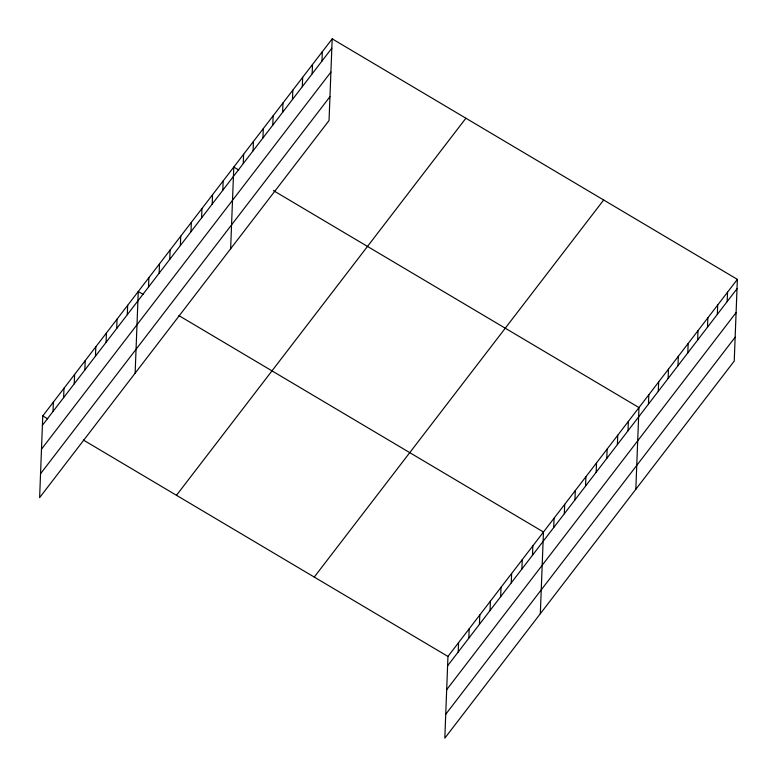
<?xml version="1.0" encoding="UTF-8"?>
<svg xmlns="http://www.w3.org/2000/svg" width="777" height="777" viewBox="0 0 777 777"><rect width="100%" height="100%" fill="white"/><g stroke="black" fill="none" stroke-linecap="round" stroke-linejoin="round"><path stroke-width="1.17" d="M332.187 38.85L42.764 415.928L39.627 497.63L329.04 120.552L332.187 38.85L737.373 279.37L734.236 361.072L444.813 738.15L447.96 656.448L737.373 279.37M53.021 411.48L53.38 402.107M63.627 397.649L63.986 388.277M74.242 383.828L74.602 374.446M84.858 369.998L85.217 360.625M95.464 356.167L95.824 346.795M106.08 342.346L106.439 332.974M116.686 328.516L117.045 319.143M127.302 314.695L127.661 305.322M135.13 373.193L138.277 291.492L143.23 294.434M148.524 287.043L148.883 277.671M159.139 273.213L159.499 263.84M169.745 259.392L170.105 250.009M180.361 245.561L180.72 236.189M190.977 231.74L191.336 222.358M201.583 217.91L201.942 208.537M212.199 204.079L212.558 194.706M222.805 190.258L223.164 180.886M230.643 248.757L233.78 167.055L238.733 169.998M243.259 163.607L243.619 154.234M253.098 150.787L253.457 141.414M262.937 137.966L263.306 128.594M272.785 125.146L273.145 115.773M282.624 112.325L282.983 102.953M292.463 99.505L292.822 90.132M302.302 86.684L302.661 77.311M312.14 73.864L312.5 64.491M321.979 61.043L322.338 51.67M458.207 652L458.566 642.628M468.822 638.17L469.182 628.797M479.428 624.349L479.788 614.976M490.044 610.518L490.404 601.145M500.66 596.697L501.019 587.325M511.266 582.867L511.625 573.494M521.882 569.046L522.241 559.673M532.488 555.215L532.847 545.842M540.326 613.713L543.463 532.012L178.885 315.598M553.719 527.564L554.079 518.191M564.325 513.733L564.685 504.36M574.941 499.912L575.301 490.54M585.547 486.081L585.907 476.709M596.163 472.261L596.522 462.888M606.779 458.43L607.138 449.057M617.385 444.609L617.744 435.237M628.001 430.779L628.36 421.406M635.829 489.277L638.976 407.575L273.397 190.579M648.455 404.137L648.814 394.755M658.294 391.317L658.653 381.934M668.133 378.496L668.492 369.114M677.971 365.676L678.331 356.293M687.81 352.855L688.169 343.473M697.649 340.035L698.008 330.652M707.488 327.204L707.857 317.832M717.336 314.384L717.695 305.011M727.175 301.563L727.534 292.191M42.405 425.301L331.818 48.223M41.492 449.174L330.905 72.086M40.54 473.756L329.963 96.678M176.476 495.299L465.899 118.221M314.248 577.078L603.661 200M447.601 665.821L737.014 288.743M446.678 689.694L736.101 312.616M445.736 714.286L735.149 337.208M42.764 415.928L47.718 418.871M83.372 440.035L447.96 656.448"/></g></svg>
